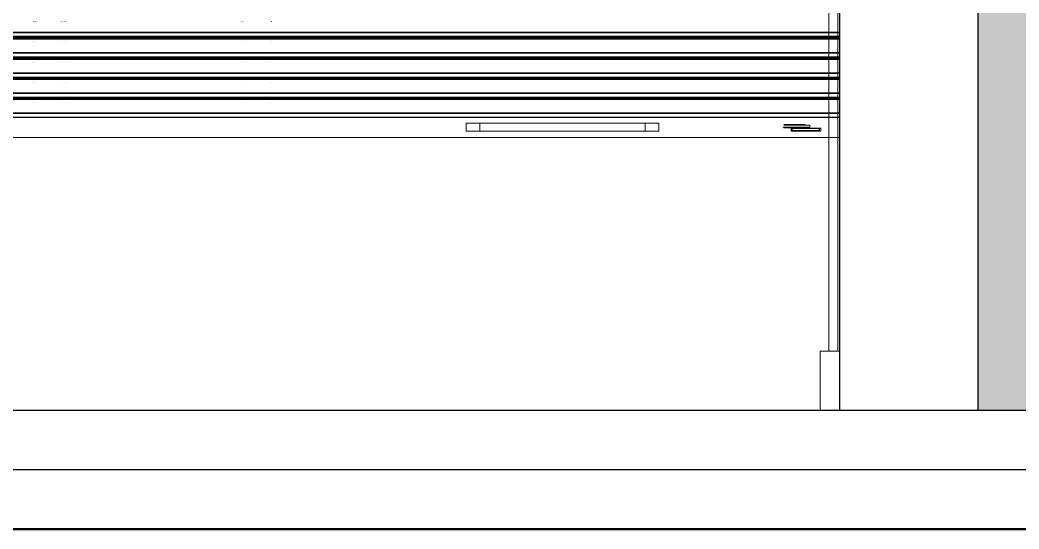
# Model space of a CAD drawing. Header units: inches. Extents: x 5914 to 162157, y -20538 to 282354.
# Drawn here: x 153880.6 to 153977.3, y -20396.3 to -20347 of the extents above; entities that cross this region are included whole.
import ezdxf

# ---------------------------------------------------------------- set-up
doc = ezdxf.new("R2010")
doc.units = ezdxf.units.IN
doc.header["$MEASUREMENT"] = 0
doc.linetypes.add('DASHED', pattern=[0.75, 0.5, -0.25])
for name, color, linetype, lineweight in [('DOOR-WIN RA', 3, 'Continuous', 20), ('ELE1 RA', 1, 'Continuous', 30), ('HATCH RA', 8, 'Continuous', 5)]:
    doc.layers.add(name, color=color, linetype=linetype, lineweight=lineweight)

# ---------------------------------------------------------------- blocks, each defined once
blk = doc.blocks.new('SKBVVL')
at = {"layer": 'HATCH RA', "transparency": 33554687}
h = blk.add_hatch(dxfattribs=at)
h.set_pattern_fill('AR-B816', color=256, scale=0.25)
h.set_pattern_definition([(0, (-3762.0682, 67.065), (0, 2), []), (90, (-3762.0682, 67.065), (-2, 2), [2, -2])])
h.paths.add_polyline_path([(154134.26, -15566.66), (154122.26, -15566.66), (154122.26, -15674.26), (154122.26, -15786.26), (154122.26, -15898.26), (154122.26, -15903.61), (154122.26, -16016.26), (154134.26, -16016.26)])
h.paths.add_polyline_path([(154139.32, -15566.66), (154134.26, -15566.66), (154134.26, -16016.26), (154138.4, -16016.26), (154139.32, -16016.26)])
at = {"layer": 'DOOR-WIN RA'}
for p, q in [((154107.15, -15926.9), (154107.15, -16010.26)), ((154108.05, -15926.9), (154108.05, -16010.26)), ((154026.68, -15976.85), (154026.68, -15976.86)), ((154026.7, -15976.85), (154026.7, -15976.86)), ((154026.9, -15976.86), (154026.9, -15976.85)), ((154029.52, -15976.85), (154029.52, -15976.86)), ((154029.88, -15976.86), (154029.88, -15976.85)), ((154047.77, -15976.85), (154047.77, -15976.86)), ((154050.76, -15976.86), (154050.76, -15976.85)), ((154108.26, -15977.94), (153981.91, -15977.94)), ((154108.26, -15978.01), (153981.91, -15978.01)), ((154108.26, -15978.37), (153981.91, -15978.37)), ((154108.26, -15978.45), (153981.91, -15978.45)), ((154108.26, -15978.45), (153981.91, -15978.45)), ((154108.26, -15978.47), (153981.91, -15978.47)), ((154108.26, -15978.49), (153981.91, -15978.49)), ((154108.26, -15978.51), (153981.91, -15978.51)), ((154108.26, -15978.53), (153981.91, -15978.53)), ((154108.26, -15978.55), (153981.91, -15978.55)), ((154108.26, -15978.57), (153981.91, -15978.57)), ((154108.26, -15978.59), (153981.91, -15978.59)), ((154108.26, -15978.61), (153981.91, -15978.61)), ((154108.26, -15978.63), (153981.91, -15978.63)), ((154108.26, -15978.65), (153981.91, -15978.65)), ((154024.07, -15978.42), (154026.68, -15978.42)), ((154026.68, -15978.42), (154024.07, -15978.42)), ((154026.68, -15978.42), (154026.68, -15978.42)), ((154026.68, -15978.42), (154026.7, -15978.42)), ((154026.7, -15978.42), (154026.68, -15978.42)), ((154026.7, -15978.42), (154026.7, -15978.42)), ((154026.7, -15978.42), (154026.9, -15978.42)), ((154026.9, -15978.42), (154026.7, -15978.42)), ((154026.9, -15978.42), (154026.9, -15978.42)), ((154026.9, -15978.42), (154029.52, -15978.42)), ((154029.52, -15978.42), (154026.9, -15978.42)), ((154029.52, -15978.42), (154029.52, -15978.42)), ((154029.52, -15978.42), (154029.88, -15978.42)), ((154029.88, -15978.42), (154029.52, -15978.42)), ((154029.88, -15978.42), (154029.88, -15978.42)), ((154029.88, -15978.42), (154047.77, -15978.42)), ((154047.77, -15978.42), (154029.88, -15978.42)), ((154047.77, -15978.42), (154047.77, -15978.42)), ((154050.76, -15978.42), (154047.77, -15978.42)), ((154047.77, -15978.42), (154050.76, -15978.42)), ((154050.76, -15978.42), (154050.76, -15978.42)), ((154050.76, -15978.42), (154108.26, -15978.42)), ((154108.26, -15978.42), (154050.76, -15978.42)), ((154026.68, -15978.92), (154026.68, -15978.92)), ((154026.7, -15978.92), (154026.7, -15978.92)), ((154026.9, -15978.92), (154026.9, -15978.92)), ((154029.52, -15978.92), (154029.52, -15978.92)), ((154029.88, -15978.92), (154029.88, -15978.92)), ((154047.77, -15978.92), (154047.77, -15978.92)), ((154050.76, -15978.92), (154050.76, -15978.92)), ((154108.26, -15980.01), (153981.91, -15980.01)), ((154108.26, -15980.08), (153981.91, -15980.08)), ((154108.26, -15980.44), (153981.91, -15980.44)), ((154108.26, -15980.51), (153981.91, -15980.51)), ((154108.26, -15980.52), (153981.91, -15980.52)), ((154108.26, -15980.53), (153981.91, -15980.53)), ((154108.26, -15980.55), (153981.91, -15980.55)), ((154108.26, -15980.57), (153981.91, -15980.57)), ((154108.26, -15980.59), (153981.91, -15980.59)), ((154108.26, -15980.61), (153981.91, -15980.61)), ((154108.26, -15980.63), (153981.91, -15980.63)), ((154108.26, -15980.65), (153981.91, -15980.65)), ((154108.26, -15980.67), (153981.91, -15980.67)), ((154108.26, -15980.69), (153981.91, -15980.69)), ((154108.26, -15980.71), (153981.91, -15980.71)), ((154024.07, -15980.48), (154026.68, -15980.48)), ((154026.68, -15980.49), (154024.07, -15980.49)), ((154026.68, -15980.48), (154026.68, -15980.49)), ((154026.68, -15980.48), (154026.7, -15980.48)), ((154026.7, -15980.49), (154026.68, -15980.49)), ((154026.7, -15980.48), (154026.7, -15980.49)), ((154026.7, -15980.48), (154026.9, -15980.48)), ((154026.9, -15980.49), (154026.7, -15980.49)), ((154026.9, -15980.49), (154026.9, -15980.48)), ((154026.9, -15980.48), (154029.52, -15980.48)), ((154029.52, -15980.49), (154026.9, -15980.49)), ((154029.52, -15980.48), (154029.52, -15980.49)), ((154029.52, -15980.48), (154029.88, -15980.48)), ((154029.88, -15980.49), (154029.52, -15980.49)), ((154029.88, -15980.49), (154029.88, -15980.48)), ((154029.88, -15980.48), (154047.77, -15980.48)), ((154047.77, -15980.49), (154029.88, -15980.49)), ((154047.77, -15980.48), (154047.77, -15980.49)), ((154047.77, -15980.48), (154050.76, -15980.48)), ((154050.76, -15980.49), (154047.77, -15980.49)), ((154050.76, -15980.49), (154050.76, -15980.48)), ((154050.76, -15980.48), (154108.26, -15980.48)), ((154108.26, -15980.49), (154050.76, -15980.49)), ((154026.68, -15980.98), (154026.68, -15980.99)), ((154026.7, -15980.98), (154026.7, -15980.99)), ((154026.9, -15980.99), (154026.9, -15980.98)), ((154029.52, -15980.98), (154029.52, -15980.99)), ((154029.88, -15980.99), (154029.88, -15980.98)), ((154047.77, -15980.98), (154047.77, -15980.99)), ((154050.76, -15980.99), (154050.76, -15980.98)), ((154108.26, -15982.07), (153981.91, -15982.07)), ((154108.26, -15982.14), (153981.91, -15982.14)), ((154108.26, -15982.5), (153981.91, -15982.5)), ((153981.91, -15982.55), (154108.26, -15982.55)), ((154108.26, -15982.56), (153981.91, -15982.56)), ((154108.26, -15982.57), (153981.91, -15982.57)), ((154108.26, -15982.59), (153981.91, -15982.59)), ((154108.26, -15982.61), (153981.91, -15982.61)), ((154108.26, -15982.63), (153981.91, -15982.63)), ((154108.26, -15982.66), (153981.91, -15982.66)), ((154108.26, -15982.68), (153981.91, -15982.68)), ((154108.26, -15982.7), (153981.91, -15982.7)), ((154108.26, -15982.72), (153981.91, -15982.72)), ((154108.26, -15982.74), (153981.91, -15982.74)), ((154026.68, -15983.01), (154026.68, -15983.01)), ((154026.7, -15983.01), (154026.7, -15983.01)), ((154026.9, -15983.01), (154026.9, -15983.01)), ((154029.52, -15983.01), (154029.52, -15983.01)), ((154029.88, -15983.01), (154029.88, -15983.01)), ((154047.77, -15983.01), (154047.77, -15983.01)), ((154050.76, -15983.01), (154050.76, -15983.01)), ((154108.26, -15984.1), (153981.91, -15984.1)), ((154108.26, -15984.16), (153981.91, -15984.16)), ((154108.26, -15984.53), (153981.91, -15984.53)), ((153981.91, -15984.57), (154108.26, -15984.57)), ((154108.26, -15984.58), (153981.91, -15984.58)), ((154108.26, -15984.6), (153981.91, -15984.6)), ((154108.26, -15984.62), (153981.91, -15984.62)), ((154108.26, -15984.64), (153981.91, -15984.64)), ((154108.26, -15984.66), (153981.91, -15984.66)), ((154108.26, -15984.68), (153981.91, -15984.68)), ((154108.26, -15984.7), (153981.91, -15984.7)), ((154108.26, -15984.72), (153981.91, -15984.72)), ((154108.26, -15984.74), (153981.91, -15984.74)), ((154108.26, -15984.76), (153981.91, -15984.76)), ((154026.68, -15985.03), (154026.68, -15985.03)), ((154026.7, -15985.03), (154026.7, -15985.03)), ((154026.9, -15985.03), (154026.9, -15985.03)), ((154029.52, -15985.03), (154029.52, -15985.03)), ((154029.88, -15985.03), (154029.88, -15985.03)), ((154047.77, -15985.03), (154047.77, -15985.03)), ((154050.76, -15985.03), (154050.76, -15985.03)), ((154108.26, -15986.12), (153981.91, -15986.12)), ((154108.26, -15986.19), (153981.91, -15986.19)), ((154108.26, -15986.55), (153981.91, -15986.55)), ((153981.91, -15986.59), (154108.26, -15986.59)), ((154070.43, -15987.18), (154070.43, -15987.98)), ((154070.43, -15987.18), (154070.45, -15987.18)), ((154070.45, -15987.18), (154070.45, -15987.98)), ((154071.82, -15987.18), (154070.45, -15987.18)), ((154071.82, -15987.18), (154071.82, -15987.98)), ((154088.55, -15987.18), (154071.82, -15987.18)), ((154088.55, -15987.18), (154088.55, -15987.98)), ((154088.55, -15987.18), (154089.94, -15987.18)), ((154089.95, -15987.18), (154089.94, -15987.18)), ((154089.94, -15987.18), (154089.94, -15987.98)), ((154089.95, -15987.98), (154089.95, -15987.18)), ((154105.21, -15987.57), (154102.49, -15987.57)), ((154104.73, -15987.31), (154102.57, -15987.31)), ((154105.21, -15987.36), (154102.57, -15987.36)), ((154102.57, -15987.61), (154105.23, -15987.61)), ((154102.57, -15987.64), (154104.73, -15987.64)), ((154103.09, -15987.59), (154103.04, -15987.59)), ((154103.04, -15987.59), (154103.04, -15987.59)), ((154103.04, -15987.59), (154103.08, -15987.59)), ((154103.08, -15987.59), (154103.17, -15987.59)), ((154103.18, -15987.58), (154103.09, -15987.59)), ((154103.17, -15987.59), (154103.29, -15987.6)), ((154103.3, -15987.58), (154103.18, -15987.58)), ((154103.29, -15987.6), (154103.45, -15987.6)), ((154103.46, -15987.58), (154103.3, -15987.58)), ((154103.33, -15987.69), (154103.33, -15987.98)), ((154103.33, -15987.69), (154103.33, -15987.98)), ((154103.33, -15987.69), (154103.33, -15987.69)), ((154106.33, -15987.69), (154103.33, -15987.69)), ((154106.17, -15987.7), (154103.44, -15987.7)), ((154103.44, -15987.9), (154103.44, -15987.7)), ((154103.45, -15987.6), (154103.62, -15987.6)), ((154103.63, -15987.58), (154103.46, -15987.58)), ((154103.62, -15987.6), (154103.8, -15987.6)), ((154103.81, -15987.58), (154103.63, -15987.58)), ((154103.8, -15987.6), (154103.97, -15987.6)), ((154103.98, -15987.58), (154103.81, -15987.58)), ((154103.97, -15987.6), (154104.12, -15987.6)), ((154104.13, -15987.58), (154103.98, -15987.58)), ((154104.12, -15987.6), (154104.25, -15987.59)), ((154104.26, -15987.58), (154104.13, -15987.58)), ((154104.25, -15987.59), (154104.34, -15987.59)), ((154104.35, -15987.59), (154104.26, -15987.58)), ((154104.34, -15987.59), (154104.39, -15987.59)), ((154104.39, -15987.59), (154104.35, -15987.59)), ((154104.39, -15987.59), (154104.39, -15987.59)), ((154105.23, -15987.41), (154105.21, -15987.36)), ((154105.21, -15987.41), (154105.21, -15987.36)), ((154105.21, -15987.41), (154105.23, -15987.41)), ((154105.21, -15987.57), (154105.21, -15987.41)), ((154105.23, -15987.61), (154105.21, -15987.57)), ((154105.23, -15987.61), (154105.23, -15987.41)), ((154106.18, -15987.75), (154106.17, -15987.7)), ((154106.17, -15987.75), (154106.17, -15987.7)), ((154106.17, -15987.75), (154106.18, -15987.75)), ((154106.17, -15987.9), (154106.17, -15987.75)), ((154106.18, -15987.95), (154106.18, -15987.75)), ((154106.33, -15987.98), (154106.33, -15987.69)), ((154024.07, -15988.61), (154026.68, -15988.61)), ((154026.68, -15988.61), (154026.7, -15988.61)), ((154026.7, -15988.61), (154026.9, -15988.61)), ((154026.9, -15988.61), (154029.52, -15988.61)), ((154029.52, -15988.61), (154029.88, -15988.61)), ((154029.88, -15988.61), (154047.77, -15988.61)), ((154047.77, -15988.61), (154050.76, -15988.61)), ((154050.76, -15988.61), (154108.26, -15988.61)), ((154070.43, -15987.98), (154070.45, -15987.98)), ((154071.82, -15987.98), (154070.45, -15987.98)), ((154071.82, -15987.98), (154088.55, -15987.98)), ((154089.94, -15987.98), (154088.55, -15987.98)), ((154089.95, -15987.98), (154089.94, -15987.98)), ((154103.33, -15987.98), (154103.33, -15987.98)), ((154103.33, -15987.98), (154106.33, -15987.98)), ((154103.44, -15987.9), (154103.45, -15987.95)), ((154106.17, -15987.9), (154103.44, -15987.9)), ((154103.45, -15987.95), (154106.18, -15987.95)), ((154104.04, -15987.92), (154103.99, -15987.92)), ((154103.99, -15987.92), (154103.99, -15987.93)), ((154103.99, -15987.93), (154104.04, -15987.93)), ((154104.13, -15987.92), (154104.04, -15987.92)), ((154104.04, -15987.93), (154104.12, -15987.93)), ((154104.12, -15987.93), (154104.25, -15987.93)), ((154104.26, -15987.92), (154104.13, -15987.92)), ((154104.25, -15987.93), (154104.4, -15987.93)), ((154104.41, -15987.92), (154104.26, -15987.92)), ((154104.4, -15987.93), (154104.57, -15987.93)), ((154104.58, -15987.92), (154104.41, -15987.92)), ((154104.57, -15987.93), (154104.75, -15987.93)), ((154104.76, -15987.92), (154104.58, -15987.92)), ((154104.75, -15987.93), (154104.92, -15987.93)), ((154104.93, -15987.92), (154104.76, -15987.92)), ((154104.92, -15987.93), (154105.08, -15987.93)), ((154105.09, -15987.92), (154104.93, -15987.92)), ((154105.08, -15987.93), (154105.2, -15987.93)), ((154105.21, -15987.92), (154105.09, -15987.92)), ((154105.2, -15987.93), (154105.3, -15987.93)), ((154105.3, -15987.92), (154105.21, -15987.92)), ((154105.34, -15987.92), (154105.3, -15987.92)), ((154105.3, -15987.93), (154105.34, -15987.93)), ((154105.34, -15987.93), (154105.34, -15987.92)), ((154106.18, -15987.95), (154106.17, -15987.9)), ((154106.26, -16010.26), (154106.26, -16016.26)), ((154107.15, -16010.26), (154106.26, -16010.26)), ((154107.15, -16010.26), (154108.05, -16010.26)), ((154108.26, -16010.26), (154108.05, -16010.26))]:
    blk.add_line(p, q, dxfattribs=at)
at = {"layer": 'ELE1 RA'}
for p, q in [((154122.26, -16016.26), (154122.26, -15903.61)), ((154108.26, -16010.26), (154108.26, -15926.9)), ((154108.26, -16016.26), (154108.26, -16010.26)), ((154122.26, -16016.26), (153954.76, -16016.26)), ((154108.26, -16016.26), (154106.26, -16016.26)), ((154134.26, -16016.26), (154122.26, -16016.26)), ((154134.26, -16022.26), (153954.76, -16022.26)), ((153954.76, -16028.26), (154050.76, -16028.26)), ((154050.76, -16028.26), (154134.26, -16028.26))]:
    blk.add_line(p, q, dxfattribs=at)
at = {"layer": 'ELE1 RA', "lineweight": 50}
blk.add_line((153925.44, -16028.26), (154325.43, -16028.26), dxfattribs=at)
at = {"layer": 'ELE1 RA', "linetype": 'DASHED'}
blk.add_line((154134.26, -16028.26), (153984.15, -16028.26), dxfattribs=at)

msp = doc.modelspace()

# ---------------------------------------------------------------- block references
at = {"xscale": 0.9568106312292479, "yscale": 0.9568106312292479, "zscale": 0.9568106312292479}
msp.add_blockref('SKBVVL', (6507.578, -5060.317), dxfattribs=at)

doc.saveas('drawing.dxf')
